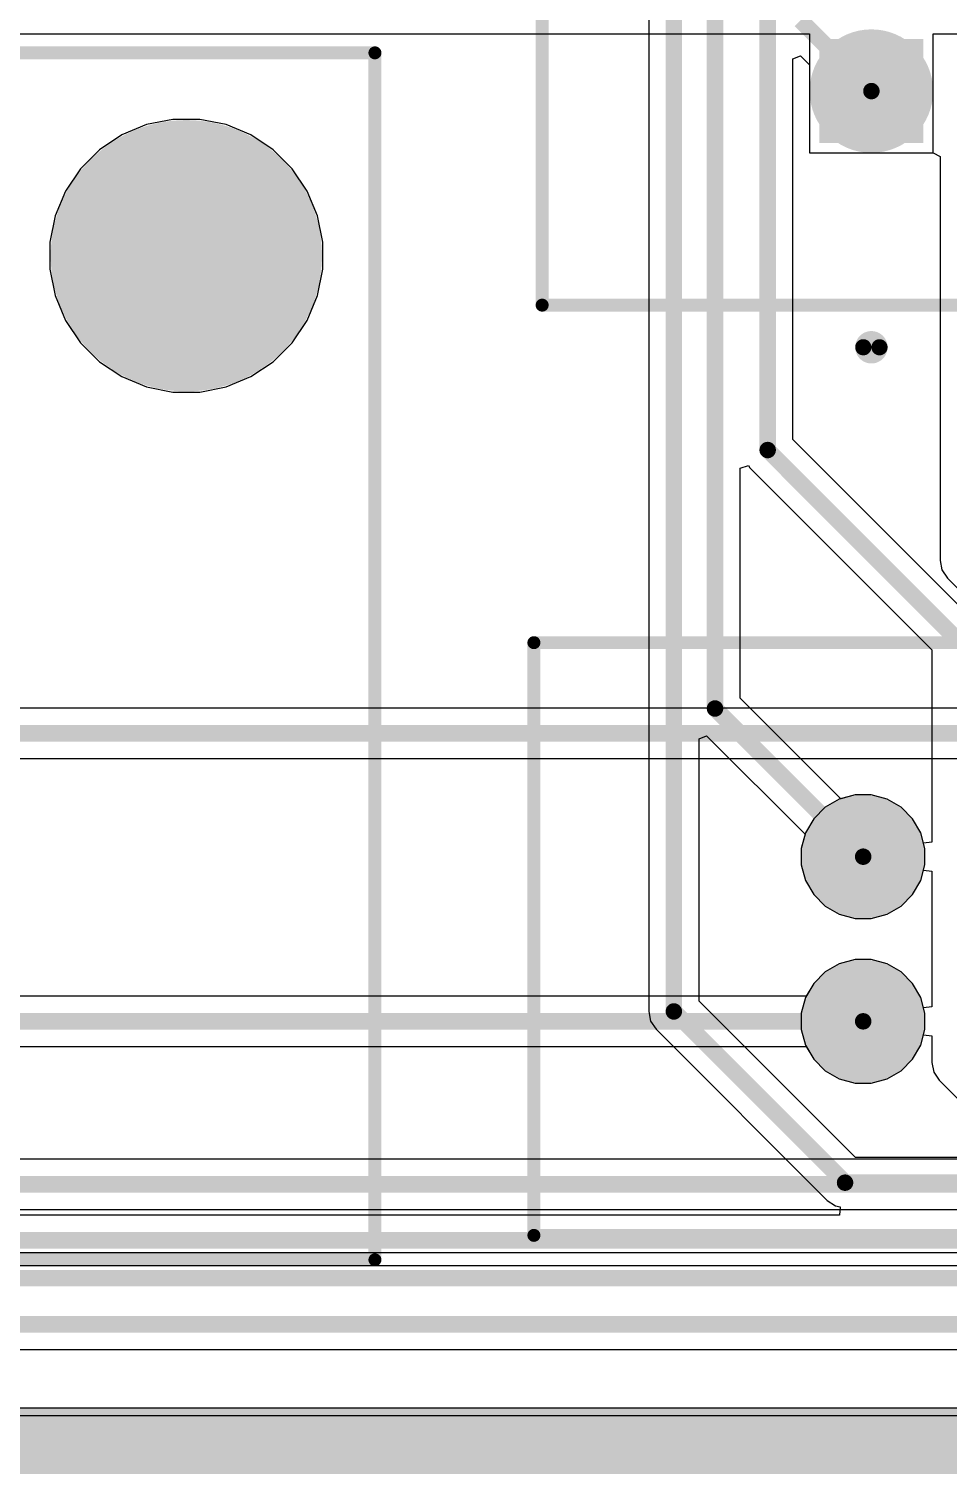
# Model space of a CAD drawing. Header units: inches. Extents: x -8.09 to -2.28, y -0.1 to 6.11.
# Drawn here: x -5.737 to -5.178, y -0.095 to 0.783 of the extents above; entities that cross this region are included whole.
import ezdxf

# ---------------------------------------------------------------- set-up
doc = ezdxf.new("R2010")
doc.units = ezdxf.units.IN
doc.header["$MEASUREMENT"] = 0
for name, color, linetype in [('BottomLayer', 5, 'Continuous'), ('BottomSolder', 6, 'Continuous'), ('InternalPlane1', 76, 'Continuous'), ('InternalPlane2', 16, 'Continuous'), ('KeepOutLayer', 6, 'Continuous'), ('MultiLayer', 9, 'Continuous'), ('PadHoleLayer', 156, 'Continuous'), ('TopLayer', 1, 'Continuous'), ('TopOverlay', 2, 'Continuous'), ('TopSolder', 216, 'Continuous')]:
    doc.layers.add(name, color=color, linetype=linetype)

# ---------------------------------------------------------------- blocks, each defined once
blk = doc.blocks.new('TECO_5103309_1_V_95')
at = {"layer": 'BottomLayer'}
blk.add_hatch(color=5, dxfattribs=at).paths.add_polyline_path([(0.17244, 0.07756), (0.22756, 0.07756), (0.22756, 0.02244), (0.17244, 0.02244)])
at = {"layer": 'BottomSolder'}
blk.add_hatch(color=6, dxfattribs=at).paths.add_polyline_path([(0.16844, 0.08156), (0.23156, 0.08156), (0.23156, 0.01844), (0.16844, 0.01844)])
at = {"layer": 'InternalPlane1'}
h = blk.add_hatch(color=76, dxfattribs=at)
edge = h.paths.add_edge_path()
edge.add_arc((0.2, 0.05), 0.0375, 0, 360)
at = {"layer": 'InternalPlane2'}
h = blk.add_hatch(color=16, dxfattribs=at)
edge = h.paths.add_edge_path()
edge.add_arc((0.2, 0.05), 0.0375, 0, 360)
at = {"layer": 'MultiLayer'}
blk.add_hatch(color=9, dxfattribs=at).paths.add_polyline_path([(0.17244, 0.07756), (0.22756, 0.07756), (0.22756, 0.02244), (0.17244, 0.02244)])
at = {"layer": 'PadHoleLayer'}
h = blk.add_hatch(color=156, dxfattribs=at)
edge = h.paths.add_edge_path()
edge.add_arc((0.2, 0.05), 0.0175, 0, 360)
at = {"layer": 'TopLayer'}
blk.add_hatch(color=1, dxfattribs=at).paths.add_polyline_path([(0.17244, 0.07756), (0.22756, 0.07756), (0.22756, 0.02244), (0.17244, 0.02244)])
at = {"layer": 'TopSolder'}
blk.add_hatch(color=216, dxfattribs=at).paths.add_polyline_path([(0.16844, 0.08156), (0.23156, 0.08156), (0.23156, 0.01844), (0.16844, 0.01844)])
at = {"layer": 'TopOverlay'}
for points in [[(0.20492, 0.20559, 0.00984, 0.00984, 1), (0.19508, 0.20559, 0.00984, 0.00984, 1)], [(0.19262, 0.20559, 0.00492, 0.00492, 1), (0.19754, 0.20559, 0.00492, 0.00492, 1)], [(0.20246, 0.20559, 0.00492, 0.00492, 1), (0.20738, 0.20559, 0.00492, 0.00492, 1)], [(0.39803, 0.18, 0.00394, 0.00394, 1), (0.40197, 0.18, 0.00394, 0.00394, 1)], [(0.39803, 0.18, 0.00394, 0.00394, 1), (0.40197, 0.18, 0.00394, 0.00394, 1)]]:
    blk.add_lwpolyline(points, format="xyseb", close=True, dxfattribs=at)
for points in [[(0.4, 0.18, 0.00787, 0.00787, 0), (-0.4, 0.18, 0.00787, 0.00787, 0)], [(0.4, 0.18, 0.00787, 0.00787, 0), (0.4, -0.18, 0.00787, 0.00787, 0)]]:
    blk.add_lwpolyline(points, format="xyseb", dxfattribs=at)
blk = doc.blocks.new('TECO_5747840_3_V_97')
at = {"layer": 'BottomLayer'}
h = blk.add_hatch(color=5, dxfattribs=at)
edge = h.paths.add_edge_path()
edge.add_arc((0.49193, 0), 0.07283, 0, 360)
at = {"layer": 'BottomSolder'}
h = blk.add_hatch(color=6, dxfattribs=at)
edge = h.paths.add_edge_path()
edge.add_arc((0.49193, 0), 0.07683, 0, 360)
at = {"layer": 'InternalPlane1'}
h = blk.add_hatch(color=76, dxfattribs=at)
edge = h.paths.add_edge_path()
edge.add_arc((0.49193, 0), 0.0824, 0, 360)
at = {"layer": 'InternalPlane2'}
h = blk.add_hatch(color=16, dxfattribs=at)
edge = h.paths.add_edge_path()
edge.add_arc((0.49193, 0), 0.0824, 0, 360)
at = {"layer": 'MultiLayer'}
h = blk.add_hatch(color=9, dxfattribs=at)
edge = h.paths.add_edge_path()
edge.add_arc((0.49193, 0), 0.07283, 0, 360)
at = {"layer": 'PadHoleLayer'}
h = blk.add_hatch(color=156, dxfattribs=at)
edge = h.paths.add_edge_path()
edge.add_arc((0.49193, 0), 0.0624, 0, 360)
at = {"layer": 'TopLayer'}
h = blk.add_hatch(color=1, dxfattribs=at)
edge = h.paths.add_edge_path()
edge.add_arc((0.49193, 0), 0.07283, 0, 360)
at = {"layer": 'TopSolder'}
h = blk.add_hatch(color=216, dxfattribs=at)
edge = h.paths.add_edge_path()
edge.add_arc((0.49193, 0), 0.07683, 0, 360)
at = {"layer": 'TopOverlay'}
for points in [[(-0.6065, 0.12323, 0.00787, 0.00787, 0), (0.6065, 0.12323, 0.00787, 0.00787, 0)], [(0.6065, -0.60984, 0.00787, 0.00787, 0), (0.6065, 0.12323, 0.00787, 0.00787, 0)], [(-0.6065, -0.60984, 0.00787, 0.00787, 0), (0.6065, -0.60984, 0.00787, 0.00787, 0)]]:
    blk.add_lwpolyline(points, format="xyseb", dxfattribs=at)
for points in [[(0.60453, 0.12323, 0.00394, 0.00394, 1), (0.60847, 0.12323, 0.00394, 0.00394, 1)], [(0.60453, 0.12323, 0.00394, 0.00394, 1), (0.60847, 0.12323, 0.00394, 0.00394, 1)], [(0.60453, -0.60984, 0.00394, 0.00394, 1), (0.60847, -0.60984, 0.00394, 0.00394, 1)], [(0.60453, -0.60984, 0.00394, 0.00394, 1), (0.60847, -0.60984, 0.00394, 0.00394, 1)]]:
    blk.add_lwpolyline(points, format="xyseb", close=True, dxfattribs=at)
blk = doc.blocks.new('TECO_5103309_1_V_98')
at = {"layer": 'BottomLayer'}
h = blk.add_hatch(color=5, dxfattribs=at)
edge = h.paths.add_edge_path()
edge.add_arc((-0.2, 0.05), 0.02756, 0, 360)
h = blk.add_hatch(color=5, dxfattribs=at)
edge = h.paths.add_edge_path()
edge.add_arc((-0.2, -0.05), 0.02756, 0, 360)
at = {"layer": 'BottomSolder'}
h = blk.add_hatch(color=6, dxfattribs=at)
edge = h.paths.add_edge_path()
edge.add_arc((-0.2, 0.05), 0.03156, 0, 360)
h = blk.add_hatch(color=6, dxfattribs=at)
edge = h.paths.add_edge_path()
edge.add_arc((-0.2, -0.05), 0.03156, 0, 360)
at = {"layer": 'InternalPlane1'}
h = blk.add_hatch(color=76, dxfattribs=at)
edge = h.paths.add_edge_path()
edge.add_arc((-0.2, 0.05), 0.0375, 0, 360)
h = blk.add_hatch(color=76, dxfattribs=at)
edge = h.paths.add_edge_path()
edge.add_arc((-0.2, -0.05), 0.0375, 0, 360)
at = {"layer": 'InternalPlane2'}
h = blk.add_hatch(color=16, dxfattribs=at)
edge = h.paths.add_edge_path()
edge.add_arc((-0.2, 0.05), 0.0375, 0, 360)
h = blk.add_hatch(color=16, dxfattribs=at)
edge = h.paths.add_edge_path()
edge.add_arc((-0.2, -0.05), 0.0375, 0, 360)
at = {"layer": 'MultiLayer'}
h = blk.add_hatch(color=9, dxfattribs=at)
edge = h.paths.add_edge_path()
edge.add_arc((-0.2, 0.05), 0.02756, 0, 360)
h = blk.add_hatch(color=9, dxfattribs=at)
edge = h.paths.add_edge_path()
edge.add_arc((-0.2, -0.05), 0.02756, 0, 360)
at = {"layer": 'PadHoleLayer'}
h = blk.add_hatch(color=156, dxfattribs=at)
edge = h.paths.add_edge_path()
edge.add_arc((-0.2, 0.05), 0.0175, 0, 360)
h = blk.add_hatch(color=156, dxfattribs=at)
edge = h.paths.add_edge_path()
edge.add_arc((-0.2, -0.05), 0.0175, 0, 360)
at = {"layer": 'TopLayer'}
h = blk.add_hatch(color=1, dxfattribs=at)
edge = h.paths.add_edge_path()
edge.add_arc((-0.2, 0.05), 0.02756, 0, 360)
h = blk.add_hatch(color=1, dxfattribs=at)
edge = h.paths.add_edge_path()
edge.add_arc((-0.2, -0.05), 0.02756, 0, 360)
at = {"layer": 'TopSolder'}
h = blk.add_hatch(color=216, dxfattribs=at)
edge = h.paths.add_edge_path()
edge.add_arc((-0.2, 0.05), 0.03156, 0, 360)
h = blk.add_hatch(color=216, dxfattribs=at)
edge = h.paths.add_edge_path()
edge.add_arc((-0.2, -0.05), 0.03156, 0, 360)
at = {"layer": 'TopOverlay'}
for points in [[(-0.4, -0.18, 0.00787, 0.00787, 0), (-0.4, 0.18, 0.00787, 0.00787, 0)], [(-0.4, 0.18, 0.00787, 0.00787, 0), (0.4, 0.18, 0.00787, 0.00787, 0)], [(-0.4, -0.18, 0.00787, 0.00787, 0), (0.4, -0.18, 0.00787, 0.00787, 0)]]:
    blk.add_lwpolyline(points, format="xyseb", dxfattribs=at)
for points in [[(-0.40197, 0.18, 0.00394, 0.00394, 1), (-0.39803, 0.18, 0.00394, 0.00394, 1)], [(-0.40197, 0.18, 0.00394, 0.00394, 1), (-0.39803, 0.18, 0.00394, 0.00394, 1)], [(-0.40197, -0.18, 0.00394, 0.00394, 1), (-0.39803, -0.18, 0.00394, 0.00394, 1)], [(-0.40197, -0.18, 0.00394, 0.00394, 1), (-0.39803, -0.18, 0.00394, 0.00394, 1)]]:
    blk.add_lwpolyline(points, format="xyseb", close=True, dxfattribs=at)

msp = doc.modelspace()

# ---------------------------------------------------------------- linework, layer by layer
at = {"layer": 'BottomLayer'}
for p, q in [((-6.81967, 0.77971), (-5.26256, 0.77971)), ((-5.26256, 0.77971), (-5.26256, 0.70744)), ((-5.18744, 0.70744), (-5.18744, 0.77971)), ((-5.18744, 0.77971), (-5.14931, 0.77971)), ((-5.6653, 0.72465), (-5.68038, 0.71841)), ((-5.6493, 0.72783), (-5.6653, 0.72465)), ((-5.63298, 0.72783), (-5.6493, 0.72783)), ((-5.61698, 0.72465), (-5.63298, 0.72783)), ((-5.60191, 0.71841), (-5.61698, 0.72465)), ((-5.68038, 0.71841), (-5.69395, 0.70934)), ((-5.58834, 0.70934), (-5.60191, 0.71841)), ((-5.69395, 0.70934), (-5.70548, 0.6978)), ((-5.5768, 0.6978), (-5.58834, 0.70934)), ((-5.26256, 0.70744), (-5.18744, 0.70744)), ((-5.70548, 0.6978), (-5.71455, 0.68424)), ((-5.56773, 0.68424), (-5.5768, 0.6978)), ((-5.71455, 0.68424), (-5.72079, 0.66916)), ((-5.56149, 0.66916), (-5.56773, 0.68424)), ((-5.72079, 0.66916), (-5.72398, 0.65316)), ((-5.55831, 0.65316), (-5.56149, 0.66916)), ((-5.72398, 0.65316), (-5.72398, 0.63684)), ((-5.55831, 0.63684), (-5.55831, 0.65316)), ((-5.72398, 0.63684), (-5.72079, 0.62084)), ((-5.56149, 0.62084), (-5.55831, 0.63684)), ((-5.72079, 0.62084), (-5.71455, 0.60576)), ((-5.56773, 0.60576), (-5.56149, 0.62084)), ((-5.71455, 0.60576), (-5.70548, 0.5922)), ((-5.5768, 0.5922), (-5.56773, 0.60576)), ((-5.70548, 0.5922), (-5.69395, 0.58066)), ((-5.58834, 0.58066), (-5.5768, 0.5922)), ((-5.69395, 0.58066), (-5.68038, 0.57159)), ((-5.60191, 0.57159), (-5.58834, 0.58066)), ((-5.68038, 0.57159), (-5.6653, 0.56535)), ((-5.61698, 0.56535), (-5.60191, 0.57159)), ((-5.6653, 0.56535), (-5.6493, 0.56217)), ((-5.6493, 0.56217), (-5.63298, 0.56217)), ((-5.63298, 0.56217), (-5.61698, 0.56535)), ((-4.99424, 0.37025), (-6.94809, 0.37025)), ((-6.94809, 0.33967), (-4.9995, 0.33967)), ((-5.23494, 0.31756), (-5.2445, 0.315)), ((-5.22506, 0.31756), (-5.23494, 0.31756)), ((-5.2155, 0.315), (-5.22506, 0.31756)), ((-5.25306, 0.31005), (-5.26005, 0.30306)), ((-5.2445, 0.315), (-5.25306, 0.31005)), ((-5.20694, 0.31005), (-5.2155, 0.315)), ((-5.19995, 0.30306), (-5.20694, 0.31005)), ((-5.26005, 0.30306), (-5.265, 0.2945)), ((-5.195, 0.2945), (-5.19995, 0.30306)), ((-5.265, 0.2945), (-5.26756, 0.28494)), ((-5.19244, 0.28494), (-5.195, 0.2945)), ((-5.26756, 0.28494), (-5.26756, 0.27506)), ((-5.19244, 0.27506), (-5.19244, 0.28494)), ((-5.26756, 0.27506), (-5.265, 0.2655)), ((-5.195, 0.2655), (-5.19244, 0.27506)), ((-5.265, 0.2655), (-5.26005, 0.25694)), ((-5.19995, 0.25694), (-5.195, 0.2655)), ((-5.26005, 0.25694), (-5.25306, 0.24995)), ((-5.20694, 0.24995), (-5.19995, 0.25694)), ((-5.25306, 0.24995), (-5.2445, 0.245)), ((-5.2155, 0.245), (-5.20694, 0.24995)), ((-5.2445, 0.245), (-5.23494, 0.24244)), ((-5.23494, 0.24244), (-5.22506, 0.24244)), ((-5.22506, 0.24244), (-5.2155, 0.245)), ((-5.2445, 0.215), (-5.25306, 0.21005)), ((-5.23494, 0.21756), (-5.2445, 0.215)), ((-5.22506, 0.21756), (-5.23494, 0.21756)), ((-5.2155, 0.215), (-5.22506, 0.21756)), ((-5.20694, 0.21005), (-5.2155, 0.215)), ((-5.26005, 0.20306), (-5.26454, 0.19529)), ((-5.25306, 0.21005), (-5.26005, 0.20306)), ((-5.19995, 0.20306), (-5.20694, 0.21005)), ((-5.195, 0.1945), (-5.19995, 0.20306)), ((-5.26454, 0.19529), (-6.72242, 0.19529)), ((-5.19244, 0.18494), (-5.195, 0.1945)), ((-5.19244, 0.17506), (-5.19244, 0.18494)), ((-5.195, 0.1655), (-5.19244, 0.17506)), ((-6.72242, 0.16471), (-5.26454, 0.16471)), ((-5.26454, 0.16471), (-5.26005, 0.15694)), ((-5.19995, 0.15694), (-5.195, 0.1655)), ((-5.26005, 0.15694), (-5.25306, 0.14995)), ((-5.25306, 0.14995), (-5.2445, 0.145)), ((-5.2155, 0.145), (-5.20694, 0.14995)), ((-5.20694, 0.14995), (-5.19995, 0.15694)), ((-5.2445, 0.145), (-5.23494, 0.14244)), ((-5.23494, 0.14244), (-5.22506, 0.14244)), ((-5.22506, 0.14244), (-5.2155, 0.145)), ((-5.13533, 0.09629), (-7.66267, 0.09629)), ((-7.669, 0.06571), (-5.129, 0.06571)), ((-4.38733, 0.03929), (-7.52242, 0.03929)), ((-7.42366, -0.01929), (-3.126, -0.01929)), ((-2.3746, -0.05971), (-7.46864, -0.05971))]:
    msp.add_line(p, q, dxfattribs=at)
for points in [[(-7.0002, 0.35496, 0.01, 0.01, 0), (-4.9879, 0.35496, 0.01, 0.01, 0)], [(-6.754, 0.18, 0.01, 0.01, 0), (-5.23, 0.18, 0.01, 0.01, 0)], [(-7.669, 0.081, 0.01, 0.01, 0), (-5.129, 0.081, 0.01, 0.01, 0)], [(-7.554, 0.024, 0.01, 0.01, 0), (-4.381, 0.024, 0.01, 0.01, 0)], [(-7.43, -0.004, 0.01, 0.01, 0), (-3.126, -0.004, 0.01, 0.01, 0)]]:
    msp.add_lwpolyline(points, format="xyseb", dxfattribs=at)
msp.add_lwpolyline([(-5.2325, 0.18, 0.005, 0.005, 1), (-5.2275, 0.18, 0.005, 0.005, 1)], format="xyseb", close=True, dxfattribs=at)
at = {"layer": 'InternalPlane1'}
msp.add_line((-2.3251, -0.0549), (-8.0449, -0.0549), dxfattribs=at)
msp.add_lwpolyline([(-8.065, -0.075, 0.04, 0.04, 0), (-2.305, -0.075, 0.04, 0.04, 0)], format="xyseb", dxfattribs=at)
at = {"layer": 'InternalPlane2'}
msp.add_line((-2.3251, -0.0549), (-8.0449, -0.0549), dxfattribs=at)
msp.add_lwpolyline([(-8.065, -0.075, 0.04, 0.04, 0), (-2.305, -0.075, 0.04, 0.04, 0)], format="xyseb", dxfattribs=at)
at = {"layer": 'KeepOutLayer'}
msp.add_lwpolyline([(-8.065, -0.075, 0.01, 0.01, 0), (-2.58, -0.075, 0.01, 0.01, 0)], format="xyseb", dxfattribs=at)
at = {"layer": 'TopLayer'}
for p, q in [((-5.36029, 1.23327), (-5.36029, 0.186)), ((-5.27271, 0.76454), (-5.26809, 0.76646)), ((-5.27271, 0.53332), (-5.27271, 0.76454)), ((-5.26809, 0.76646), (-5.26256, 0.76093)), ((-5.26256, 0.76093), (-5.26256, 0.70744)), ((-5.6653, 0.72465), (-5.68038, 0.71841)), ((-5.6493, 0.72783), (-5.6653, 0.72465)), ((-5.63298, 0.72783), (-5.6493, 0.72783)), ((-5.61698, 0.72465), (-5.63298, 0.72783)), ((-5.60191, 0.71841), (-5.61698, 0.72465)), ((-5.68038, 0.71841), (-5.69395, 0.70934)), ((-5.58834, 0.70934), (-5.60191, 0.71841)), ((-5.69395, 0.70934), (-5.70548, 0.6978)), ((-5.5768, 0.6978), (-5.58834, 0.70934)), ((-5.26256, 0.70744), (-5.18744, 0.70744)), ((-5.18744, 0.70744), (-5.18329, 0.70538)), ((-5.18329, 0.70538), (-5.18329, 0.46)), ((-5.70548, 0.6978), (-5.71455, 0.68424)), ((-5.56773, 0.68424), (-5.5768, 0.6978)), ((-5.71455, 0.68424), (-5.72079, 0.66916)), ((-5.56149, 0.66916), (-5.56773, 0.68424)), ((-5.72079, 0.66916), (-5.72398, 0.65316)), ((-5.55831, 0.65316), (-5.56149, 0.66916)), ((-5.72398, 0.65316), (-5.72398, 0.63684)), ((-5.55831, 0.63684), (-5.55831, 0.65316)), ((-5.72398, 0.63684), (-5.72079, 0.62084)), ((-5.56149, 0.62084), (-5.55831, 0.63684)), ((-5.72079, 0.62084), (-5.71455, 0.60576)), ((-5.56773, 0.60576), (-5.56149, 0.62084)), ((-5.71455, 0.60576), (-5.70548, 0.5922)), ((-5.5768, 0.5922), (-5.56773, 0.60576)), ((-5.70548, 0.5922), (-5.69395, 0.58066)), ((-5.58834, 0.58066), (-5.5768, 0.5922)), ((-5.69395, 0.58066), (-5.68038, 0.57159)), ((-5.60191, 0.57159), (-5.58834, 0.58066)), ((-5.68038, 0.57159), (-5.6653, 0.56535)), ((-5.61698, 0.56535), (-5.60191, 0.57159)), ((-5.6653, 0.56535), (-5.6493, 0.56217)), ((-5.6493, 0.56217), (-5.63298, 0.56217)), ((-5.63298, 0.56217), (-5.61698, 0.56535)), ((-5.16219, 0.4228), (-5.27271, 0.53332)), ((-5.30471, 0.51599), (-5.29971, 0.51751)), ((-5.30471, 0.37633), (-5.30471, 0.51599)), ((-5.29971, 0.51751), (-5.29881, 0.51617)), ((-5.29881, 0.51617), (-5.18829, 0.40565)), ((-5.18329, 0.46), (-5.18213, 0.45415)), ((-5.18213, 0.45415), (-5.17881, 0.44919)), ((-5.17881, 0.44919), (-5.14529, 0.41567)), ((-5.18829, 0.40565), (-5.18829, 0.28879)), ((-5.24361, 0.31524), (-5.30471, 0.37633)), ((-5.32971, 0.35154), (-5.32509, 0.35346)), ((-5.32971, 0.19233), (-5.32971, 0.35154)), ((-5.32509, 0.35346), (-5.26524, 0.29361)), ((-5.23494, 0.31756), (-5.24361, 0.31524)), ((-5.22506, 0.31756), (-5.23494, 0.31756)), ((-5.2155, 0.315), (-5.22506, 0.31756)), ((-5.20694, 0.31005), (-5.2155, 0.315)), ((-5.19995, 0.30306), (-5.20694, 0.31005)), ((-5.195, 0.2945), (-5.19995, 0.30306)), ((-5.26524, 0.29361), (-5.26756, 0.28494)), ((-5.19329, 0.28813), (-5.195, 0.2945)), ((-5.26756, 0.28494), (-5.26756, 0.27506)), ((-5.18829, 0.28879), (-5.19329, 0.28813)), ((-5.26756, 0.27506), (-5.265, 0.2655)), ((-5.265, 0.2655), (-5.26005, 0.25694)), ((-5.19995, 0.25694), (-5.195, 0.2655)), ((-5.195, 0.2655), (-5.19329, 0.27187)), ((-5.19329, 0.27187), (-5.18829, 0.27121)), ((-5.18829, 0.27121), (-5.18829, 0.18879)), ((-5.26005, 0.25694), (-5.25306, 0.24995)), ((-5.20694, 0.24995), (-5.19995, 0.25694)), ((-5.25306, 0.24995), (-5.2445, 0.245)), ((-5.2155, 0.245), (-5.20694, 0.24995)), ((-5.2445, 0.245), (-5.23494, 0.24244)), ((-5.23494, 0.24244), (-5.22506, 0.24244)), ((-5.22506, 0.24244), (-5.2155, 0.245)), ((-5.2445, 0.215), (-5.25306, 0.21005)), ((-5.23494, 0.21756), (-5.2445, 0.215)), ((-5.22506, 0.21756), (-5.23494, 0.21756)), ((-5.2155, 0.215), (-5.22506, 0.21756)), ((-5.20694, 0.21005), (-5.2155, 0.215)), ((-5.26005, 0.20306), (-5.265, 0.1945)), ((-5.25306, 0.21005), (-5.26005, 0.20306)), ((-5.19995, 0.20306), (-5.20694, 0.21005)), ((-5.195, 0.1945), (-5.19995, 0.20306)), ((-5.265, 0.1945), (-5.26756, 0.18494)), ((-5.19329, 0.18813), (-5.195, 0.1945)), ((-5.36029, 0.186), (-5.35913, 0.18015)), ((-5.23467, 0.09729), (-5.32971, 0.19233)), ((-5.26756, 0.18494), (-5.26756, 0.17506)), ((-5.18829, 0.18879), (-5.19329, 0.18813)), ((-5.35913, 0.18015), (-5.35581, 0.17519)), ((-5.35581, 0.17519), (-5.25181, 0.07119)), ((-5.26756, 0.17506), (-5.265, 0.1655)), ((-5.195, 0.1655), (-5.19329, 0.17187)), ((-5.19329, 0.17187), (-5.18829, 0.17121)), ((-5.18829, 0.17121), (-5.18829, 0.155)), ((-5.265, 0.1655), (-5.26005, 0.15694)), ((-5.19995, 0.15694), (-5.195, 0.1655)), ((-5.26005, 0.15694), (-5.25306, 0.14995)), ((-5.25306, 0.14995), (-5.2445, 0.145)), ((-5.2155, 0.145), (-5.20694, 0.14995)), ((-5.20694, 0.14995), (-5.19995, 0.15694)), ((-5.18829, 0.155), (-5.18713, 0.14915)), ((-5.2445, 0.145), (-5.23494, 0.14244)), ((-5.23494, 0.14244), (-5.22506, 0.14244)), ((-5.22506, 0.14244), (-5.2155, 0.145)), ((-5.18713, 0.14915), (-5.18381, 0.14419)), ((-5.18381, 0.14419), (-5.14625, 0.10663)), ((-5.13668, 0.09729), (-5.23467, 0.09729)), ((-5.25181, 0.07119), (-5.24685, 0.06787)), ((-5.24445, 0.06229), (-6.01867, 0.06229)), ((-5.24685, 0.06787), (-5.24396, 0.06729)), ((-5.24396, 0.06729), (-5.24445, 0.06229)), ((-6.025, 0.03171), (-4.028, 0.03171)), ((-2.3746, -0.05971), (-7.46864, -0.05971))]:
    msp.add_line(p, q, dxfattribs=at)
for points in [[(-5.345, 0.186, 0.01, 0.01, 0), (-5.345, 1.32174, 0.01, 0.01, 0)], [(-5.32, 0.37, 0.01, 0.01, 0), (-5.32, 1.329, 0.01, 0.01, 0)], [(-5.288, 0.52699, 0.01, 0.01, 0), (-5.288, 0.97503, 0.01, 0.01, 0)], [(-5.268, 0.788, 0.01, 0.01, 0), (-5.225, 0.745, 0.01, 0.01, 0)], [(-5.288, 0.52699, 0.01, 0.01, 0), (-5.173, 0.41199, 0.01, 0.01, 0)], [(-5.32, 0.37, 0.01, 0.01, 0), (-5.23, 0.28, 0.01, 0.01, 0)], [(-5.345, 0.186, 0.01, 0.01, 0), (-5.241, 0.082, 0.01, 0.01, 0)], [(-5.241, 0.082, 0.01, 0.01, 0), (-4.093, 0.082, 0.01, 0.01, 0)], [(-6.025, 0.047, 0.01, 0.01, 0), (-4.028, 0.047, 0.01, 0.01, 0)]]:
    msp.add_lwpolyline(points, format="xyseb", dxfattribs=at)
for points in [[(-5.2275, 0.745, 0.005, 0.005, 1), (-5.2225, 0.745, 0.005, 0.005, 1)], [(-5.2905, 0.52699, 0.005, 0.005, 1), (-5.2855, 0.52699, 0.005, 0.005, 1)], [(-5.2905, 0.52699, 0.005, 0.005, 1), (-5.2855, 0.52699, 0.005, 0.005, 1)], [(-5.3225, 0.37, 0.005, 0.005, 1), (-5.3175, 0.37, 0.005, 0.005, 1)], [(-5.3225, 0.37, 0.005, 0.005, 1), (-5.3175, 0.37, 0.005, 0.005, 1)], [(-5.2325, 0.28, 0.005, 0.005, 1), (-5.2275, 0.28, 0.005, 0.005, 1)], [(-5.3475, 0.186, 0.005, 0.005, 1), (-5.3425, 0.186, 0.005, 0.005, 1)], [(-5.3475, 0.186, 0.005, 0.005, 1), (-5.3425, 0.186, 0.005, 0.005, 1)], [(-5.2435, 0.082, 0.005, 0.005, 1), (-5.2385, 0.082, 0.005, 0.005, 1)], [(-5.2435, 0.082, 0.005, 0.005, 1), (-5.2385, 0.082, 0.005, 0.005, 1)]]:
    msp.add_lwpolyline(points, format="xyseb", close=True, dxfattribs=at)

# ---------------------------------------------------------------- block references
at = {"rotation": 180}
msp.add_blockref('TECO_5103309_1_V_95', (-5.025, 0.795), dxfattribs=at)
for name, p in [('TECO_5747840_3_V_97', (-6.13307, 0.645)), ('TECO_5103309_1_V_98', (-5.03, 0.23))]:
    msp.add_blockref(name, p)

doc.saveas('drawing.dxf')
